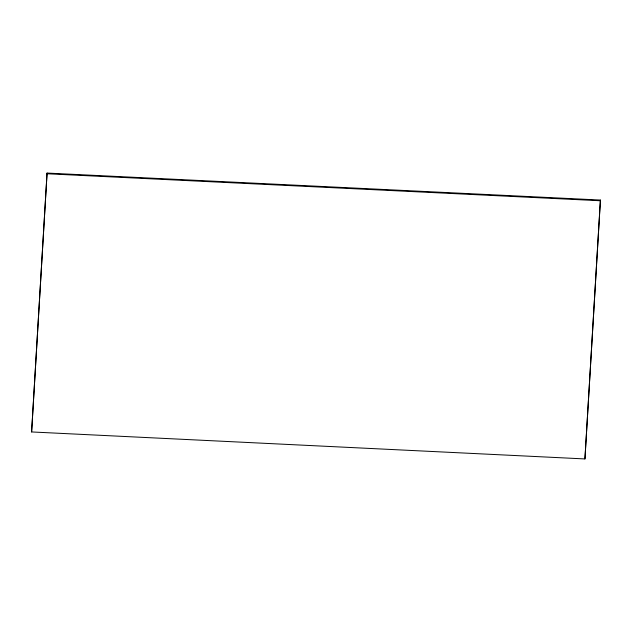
<?xml version="1.0" encoding="UTF-8"?>
<svg xmlns="http://www.w3.org/2000/svg" width="632" height="632" viewBox="0 0 632 632"><rect width="100%" height="100%" fill="white"/><g stroke="black" fill="none" stroke-linecap="round" stroke-linejoin="round"><path stroke-width="0.95" d="M47.068 173.065L31.616 431.948L584.932 458.935L600.4 200.755L600.384 200.052L47.068 173.065L31.616 431.948M600.384 200.052L584.932 458.935M47.092 173.761L600.4 200.755"/></g></svg>
